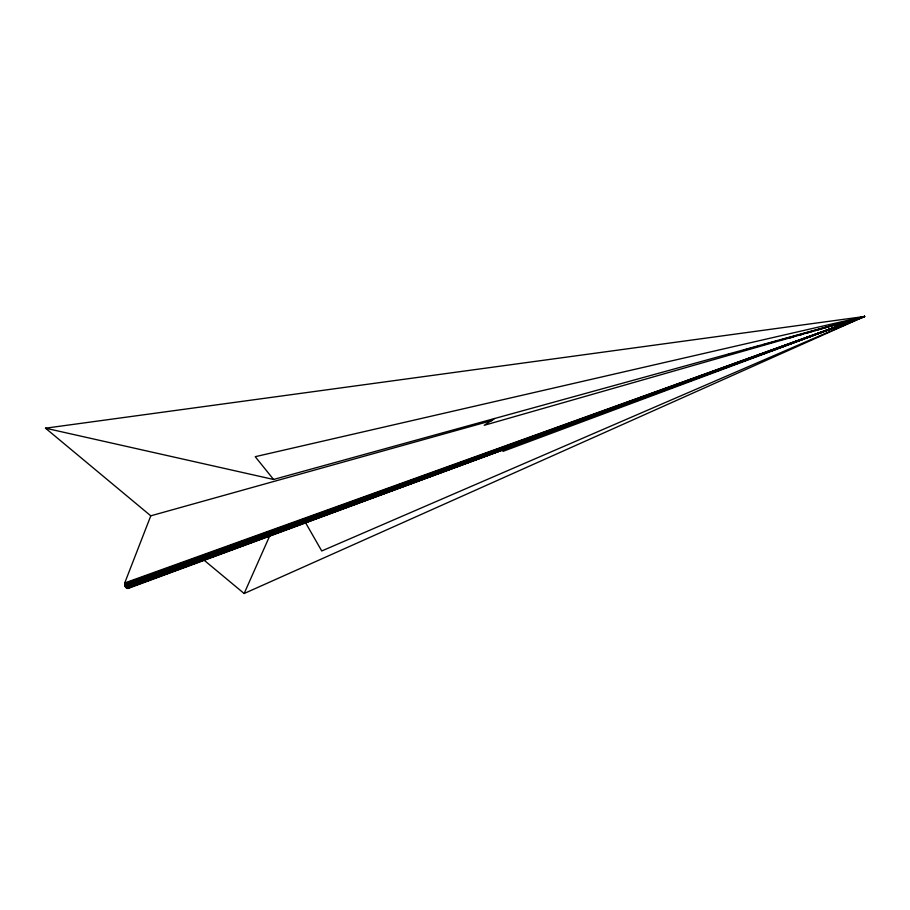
<?xml version="1.0" encoding="UTF-8"?>
<svg xmlns="http://www.w3.org/2000/svg" width="910" height="910" viewBox="0 0 910 910"><rect width="100%" height="100%" fill="white"/><g stroke="black" fill="none" stroke-linecap="round" stroke-linejoin="round"><path stroke-width="1.36" d="M150.787 515.822L45.5 428.189L864.5 316.487L126.763 588.247L125.193 586.529L124.727 582.957L150.787 515.822L492.606 420.352M203.829 559.968L244.142 593.513L269.826 535.649M130.13 587.212L129.152 588.304M494.596 418.509L484.2 425.3L864.5 316.487L244.142 593.513M502.889 451.405L864.5 316.487L273.569 479.468L255.232 456.695L864.5 316.487L321.742 550.971L305.555 522.704M815.349 330.603L864.5 316.487L126.342 587.917L127.047 588.349L864.5 316.487L779.733 340.158M127.047 588.349L864.5 316.487L838.758 324.381M124.727 582.957L864.5 316.487L127.775 588.554M125.716 587.303L864.5 316.487L124.579 583.81M125.193 586.529L864.5 316.487L124.613 584.732M124.818 585.653L864.5 316.487M789.414 338.054L793.509 336.882M798.969 335.312L803.064 334.129M805.794 333.344L812.619 331.388M727.772 354.673L731.879 353.524M744.175 350.088L751.012 348.177M753.753 347.415L757.848 346.266M763.319 344.742L776.992 340.92M45.5 428.189L273.569 479.468"/></g></svg>
